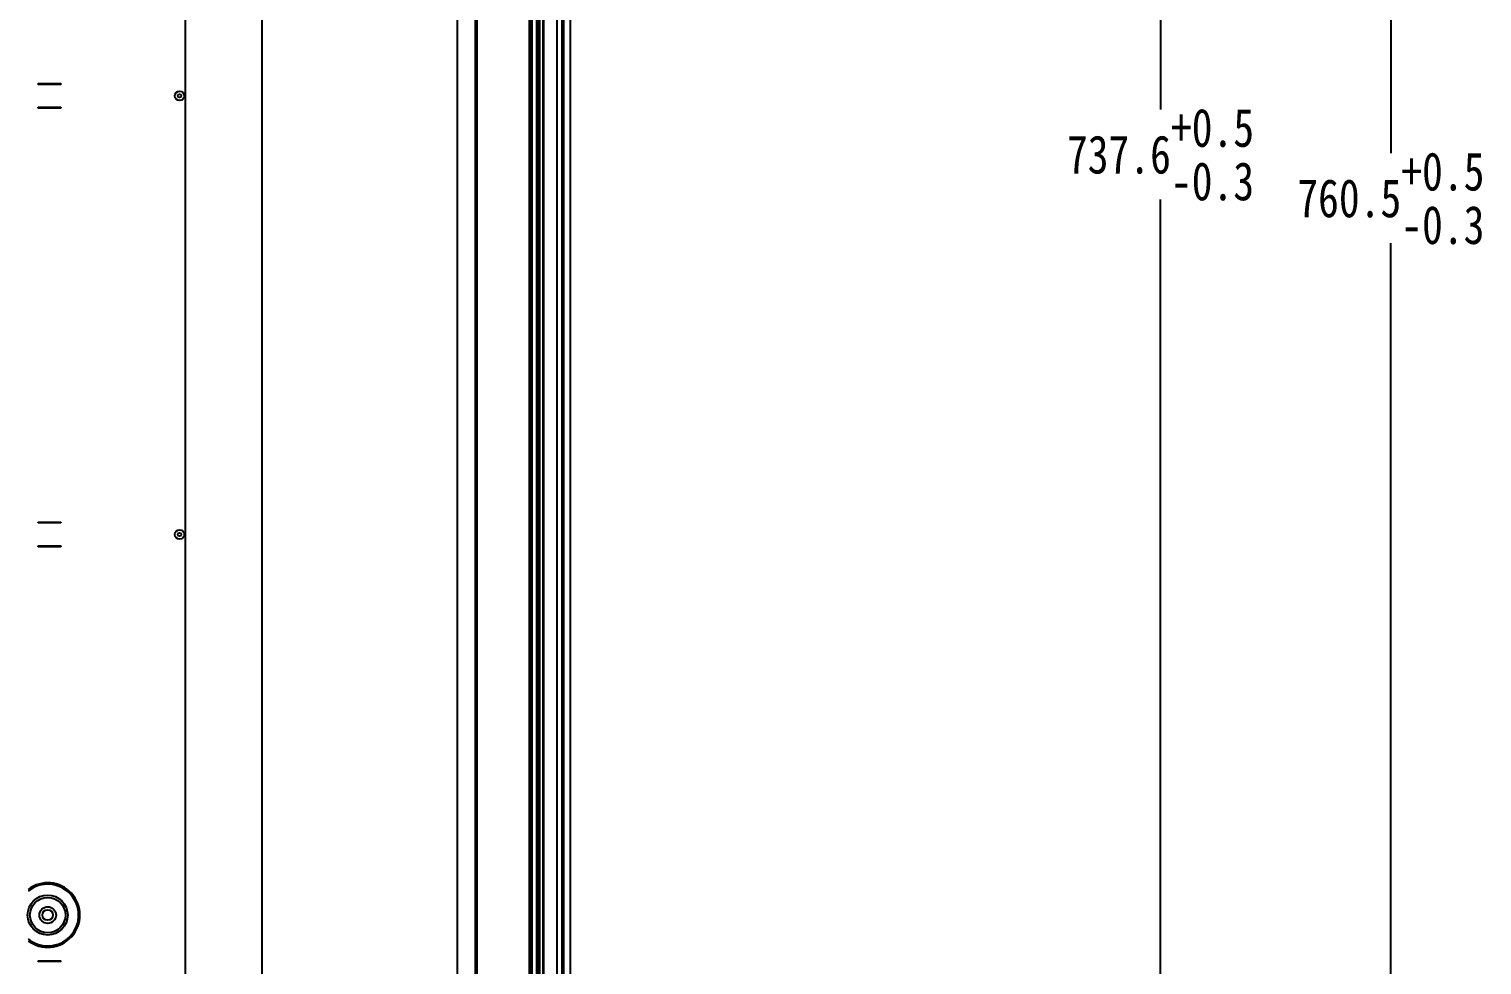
# Model space of a CAD drawing. Header units: inches. Extents: x 67335 to 69337, y -6743 to -3973.
# Drawn here: x 68902.2 to 69282.4, y -5231.4 to -4986.4 of the extents above; entities that cross this region are included whole.
import ezdxf

# ---------------------------------------------------------------- set-up
doc = ezdxf.new("R2010")
doc.units = ezdxf.units.IN
doc.header["$LTSCALE"] = 2.574606
doc.header["$MEASUREMENT"] = 0
doc.layers.get('0').update_dxf_attribs({"linetype": 'CONTINUOUS'})
doc.layers.add('02___PRT_ALL_AXES', color=7, linetype='CONTINUOUS')
doc.styles.get("Standard").update_dxf_attribs({"font": 'txt', "width": 0.8})

msp = doc.modelspace()

# ---------------------------------------------------------------- linework, layer by layer
at = {"color": 7, "linetype": 'Continuous'}
for p, q in [((69041.68, -5474.66), (69041.68, -4653.14)), ((69036.58, -4656.04), (69036.58, -5474.66)), ((69036.78, -4656.04), (69036.78, -5474.66)), ((69040.28, -4654.04), (69040.28, -5474.66)), ((69041.88, -4656.04), (69041.88, -5474.66)), ((69035.49, -5474.66), (69035.49, -4661.07)), ((69035.7, -4660.95), (69035.7, -5474.66)), ((69035.16, -4661.26), (69035.16, -5474.66)), ((69033.02, -4666.51), (69033.02, -5452.2)), ((69033.35, -4666.51), (69033.35, -5452.2)), ((69033.77, -4665.54), (69033.77, -5462.65)), ((69014.17, -4697.25), (69014.17, -5446.14)), ((69018.91, -4697.25), (69018.91, -5446.03))]:
    msp.add_line(p, q, dxfattribs=at)
at = {"color": 7}
for p, q in [((69198.25, -4660.44), (69198.25, -5007.48)), ((69258.53, -4660.44), (69258.53, -5018.92)), ((69198.25, -5378.03), (69198.25, -5030.99)), ((69258.53, -5400.92), (69258.53, -5042.44))]:
    msp.add_line(p, q, dxfattribs=at)
at = {"color": 5, "linetype": 'Continuous'}
msp.add_line((69035.08, -5474.66), (69035.08, -4661.31), dxfattribs=at)
at = {"linetype": 'Continuous'}
for p, q in [((69014.17, -4697.25), (69014.17, -5446.83)), ((69018.91, -4697.25), (69018.91, -5446.03)), ((69019.47, -5446.03), (69019.47, -4697.25)), ((68904.51, -5000.7), (68910.51, -5000.7)), ((68904.51, -5000.9), (68904.51, -5000.7)), ((68910.51, -5000.9), (68904.51, -5000.9)), ((68910.51, -5000.7), (68910.51, -5000.9)), ((68904.51, -5006.9), (68910.51, -5006.9)), ((68904.51, -5007.1), (68904.51, -5006.9)), ((68910.51, -5007.1), (68904.51, -5007.1)), ((68910.51, -5006.9), (68910.51, -5007.1)), ((68904.51, -5115.49), (68910.51, -5115.49)), ((68904.51, -5115.69), (68904.51, -5115.49)), ((68910.51, -5115.69), (68904.51, -5115.69)), ((68910.51, -5115.49), (68910.51, -5115.69)), ((68904.51, -5121.69), (68910.51, -5121.69)), ((68904.51, -5121.89), (68904.51, -5121.69)), ((68910.51, -5121.89), (68904.51, -5121.89)), ((68910.51, -5121.69), (68910.51, -5121.89)), ((68904.51, -5230.28), (68910.51, -5230.28)), ((68904.51, -5230.48), (68904.51, -5230.28)), ((68910.51, -5230.48), (68904.51, -5230.48)), ((68910.51, -5230.28), (68910.51, -5230.48))]:
    msp.add_line(p, q, dxfattribs=at)
at = {"color": 1}
for p, q in [((68943.08, -5388.03), (68943.08, -4756.05)), ((68963.08, -4756.05), (68963.08, -5388.03))]:
    msp.add_line(p, q, dxfattribs=at)
at = {"linetype": 'Continuous'}
for centre, radius in [((68941.54, -5003.91), 1.25), ((68941.54, -5003.91), 0.45), ((68941.54, -5118.7), 1.25), ((68941.54, -5118.7), 0.45), ((68907.04, -5218.3), 5.24), ((68907.04, -5218.3), 4.63), ((68907.04, -5218.3), 2.18), ((68907.04, -5218.3), 1.38)]:
    msp.add_circle(centre, radius, dxfattribs=at)
for radius, start, end in [(8.44, 232.6823, 127.3177), (8.07, 230.6343, 129.3657)]:
    msp.add_arc((68907.04, -5218.3), radius, start, end, dxfattribs=at)
at = {"layer": '02___PRT_ALL_AXES', "color": 7, "linetype": 'Continuous'}
msp.add_line((69042.08, -5477.46), (69042.08, -4652.64), dxfattribs=at)
at = {"layer": '02___PRT_ALL_AXES', "color": 2, "linetype": 'Continuous'}
msp.add_line((69043.78, -4652.88), (69043.78, -5477.46), dxfattribs=at)

# ---------------------------------------------------------------- texts
at = {"color": 7, "char_height": 10, "attachment_point": 5}
for s, insert in [('\\A1;737.6\\S+0.5^ -0.3;', (69198.25, -5019.24)), ('\\A1;760.5\\S+0.5^ -0.3;', (69258.53, -5030.68))]:
    msp.add_mtext(s, dxfattribs=dict(at, insert=insert))

doc.saveas('drawing.dxf')
